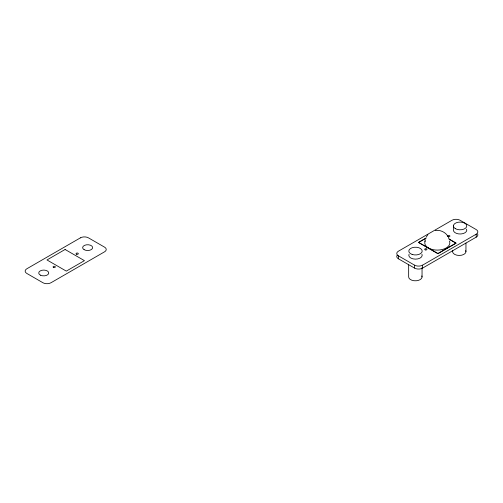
<?xml version="1.0" encoding="UTF-8"?>
<svg xmlns="http://www.w3.org/2000/svg" width="503" height="503" viewBox="0 0 503 503"><rect width="100%" height="100%" fill="white"/><g stroke="black" fill="none" stroke-linecap="round" stroke-linejoin="round"><path stroke-width="0.75" d="M424.878 241.528L425.299 239.673M426.116 237.215L427.902 234.612M425.959 238.089L418.571 242.352L437.912 253.518L456.039 243.05L448.701 238.818M425.959 238.252L418.571 242.515L437.912 253.682L456.039 243.213L449.368 239.365M398.426 255.845L414.541 265.144A5.696 3.288 0 0 0 422.602 265.144L476.184 234.209A5.696 3.288 0 0 0 476.184 229.563L460.069 220.257A5.696 3.288 0 0 0 452.008 220.257L398.426 251.192A5.696 3.288 0 0 0 398.426 255.845L398.426 258.8L414.541 268.099A5.696 3.288 0 0 0 422.602 268.099L476.184 237.165A5.696 3.288 0 0 0 477.655 233.989M435.328 230.487C440.112 229.72 445.256 231.971 447.789 236.127M448.487 237.215L448.997 238.409M476.184 234.209L476.184 237.165M465.954 243.056L465.954 251.588M453.398 225.948L453.398 230.135A6.696 3.867 0 0 0 460.962 233.964A6.696 3.867 0 0 0 466.558 229.129M422.602 265.144L422.602 268.099M422.042 267.634L422.042 276.939M414.541 265.144L414.541 268.099M408.656 264.534L408.656 276.939A6.696 3.867 0 0 0 416.22 280.775A6.696 3.867 0 0 0 421.816 275.94M421.96 254.273A6.696 3.867 0 0 1 415.497 259.139A6.696 3.867 0 0 1 409.027 254.273M465.728 250.588A6.696 3.867 0 0 1 459.258 255.455A6.696 3.867 0 0 1 452.794 250.588M398.426 258.8A5.696 3.288 0 0 1 397.194 255.21M449.412 240.994A12.537 7.237 0 0 1 437.302 250.098A12.537 7.237 0 0 1 425.198 240.994M80.398 237.856L26.816 268.791A5.696 3.288 0 0 0 26.816 273.437L42.931 282.743A5.696 3.288 0 0 0 50.992 282.743L104.574 251.808A5.696 3.288 0 0 0 104.574 247.155L88.459 237.856A5.696 3.288 0 0 0 80.398 237.856M65.088 249.482L46.961 259.95L66.302 271.117L84.429 260.648L65.088 249.482M76.607 254.241A1.138 0.66 0 0 0 78.317 253.669A1.138 0.66 0 0 0 76.607 253.097A1.138 0.66 0 0 0 76.607 254.241M53.645 267.495A1.138 0.66 0 0 0 55.355 266.93A1.138 0.66 0 0 0 53.645 266.357A1.138 0.66 0 0 0 53.645 267.495M84.108 249.67A5.011 2.892 0 0 0 92.495 248.369A5.011 2.892 0 0 0 86.353 244.829A5.011 2.892 0 0 0 84.108 249.67M40.573 275.216A5.011 2.892 0 0 0 48.69 273.437A5.011 2.892 0 0 0 41.956 270.268A5.011 2.892 0 0 0 40.573 275.216M412.146 254.436A6.696 3.867 0 0 0 422.193 251.085A6.696 3.867 0 0 0 412.146 247.74A6.696 3.867 0 0 0 412.146 254.436M455.36 228.676A6.696 3.867 0 0 0 466.558 226.947A6.696 3.867 0 0 0 458.359 222.213A6.696 3.867 0 0 0 455.36 228.676M447.978 236.536A1.138 0.66 0 0 0 449.889 236.24A1.138 0.66 0 0 0 448.494 235.435A1.138 0.66 0 0 0 447.978 236.536M425.255 249.903A1.138 0.66 0 0 0 426.965 249.331A1.138 0.66 0 0 0 425.255 248.759A1.138 0.66 0 0 0 425.255 249.903"/></g></svg>
